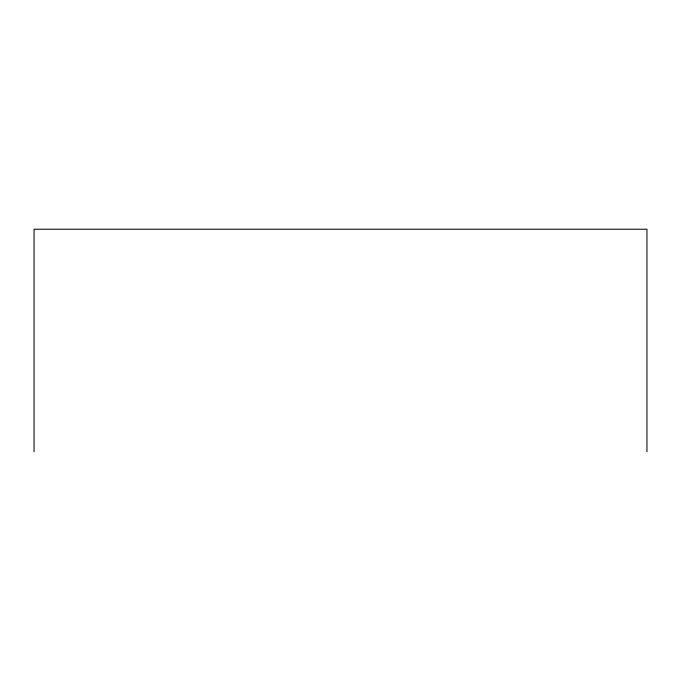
<?xml version="1.0" encoding="UTF-8"?>
<svg xmlns="http://www.w3.org/2000/svg" width="681" height="681" viewBox="0 0 681 681"><rect width="100%" height="100%" fill="white"/><g stroke="black" fill="none" stroke-linecap="round" stroke-linejoin="round"><path stroke-width="1.02" d="M646.95 451.767L646.95 229.233L34.05 229.233L34.05 451.767"/></g></svg>
